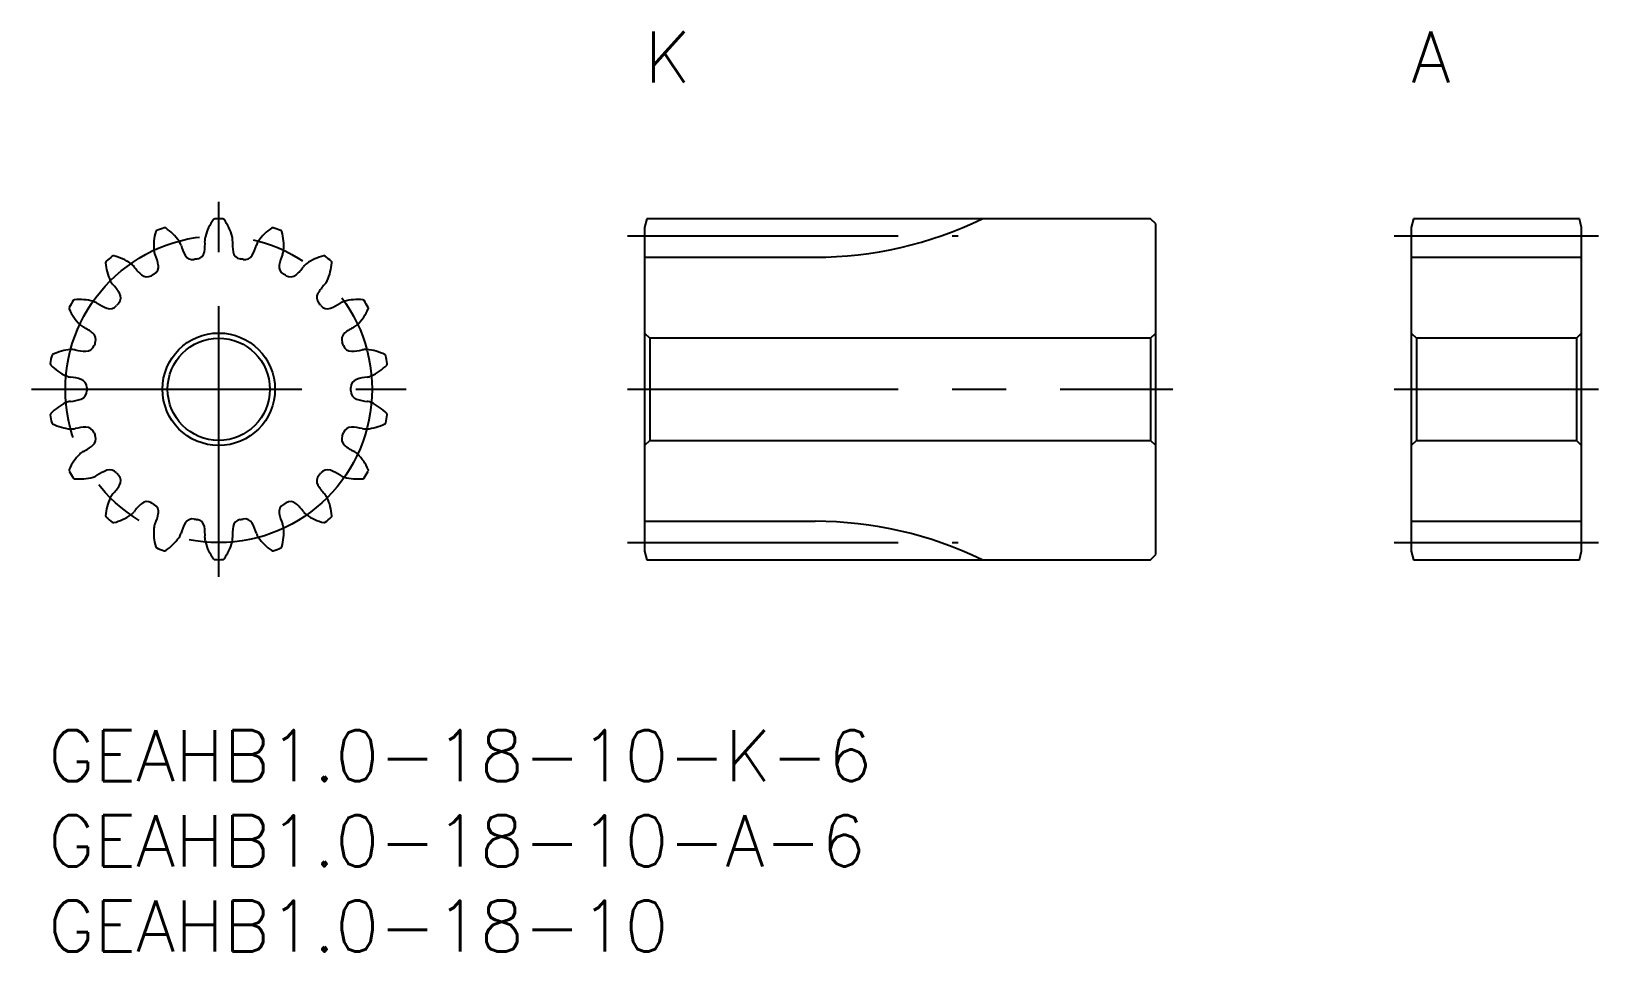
# Model space of a CAD drawing. Extents: x -1 to 91, y -13 to 41.
import ezdxf

# ---------------------------------------------------------------- set-up
doc = ezdxf.new("R2010")
doc.units = 0
doc.header["$LTSCALE"] = 0.5
doc.linetypes.add('CENTER', pattern=[50.8, 31.75, -6.35, 6.35, -6.35])
for name, color, linetype in [('MSM_CENTER', 1, 'CENTER'), ('MSM_CONTINUOUS', 7, 'CONTINUOUS'), ('MSM_PART_NUMBER', 7, 'CONTINUOUS')]:
    doc.layers.add(name, color=color, linetype=linetype)
doc.styles.get("Standard").update_dxf_attribs({"font": 'txt.shx', "height": 1, "bigfont": 'bigfont.shx'})

# ---------------------------------------------------------------- blocks, each defined once
blk = doc.blocks.new('*U3')
at = {"layer": 'MSM_PART_NUMBER'}
blk.add_text('GEAHB1.0-18-10-A-6', height=3, dxfattribs=at).set_placement((0, -8))
blk = doc.blocks.new('*U4')
at = {"layer": 'MSM_PART_NUMBER'}
blk.add_text('GEAHB1.0-18-10-K-6', height=3, dxfattribs=at).set_placement((0, -3))
blk = doc.blocks.new('*U5')
at = {"layer": 'MSM_PART_NUMBER'}
blk.add_text('K', height=3, dxfattribs=at).set_placement((35, 38))
blk = doc.blocks.new('*U6')
at = {"layer": 'MSM_PART_NUMBER'}
blk.add_text('A', height=3, dxfattribs=at).set_placement((80, 38))
blk = doc.blocks.new('*U7')
at = {"layer": 'MSM_PART_NUMBER'}
blk.add_text('GEAHB1.0-18-10', height=3, dxfattribs=at).set_placement((0, -13))

msp = doc.modelspace()

# ---------------------------------------------------------------- linework, layer by layer
at = {"layer": 'MSM_CENTER'}
for p, q in [((10, 9), (10, 31)), ((34, 29), (53.395, 29)), ((79, 29), (91, 29)), ((-1, 20), (21, 20)), ((34, 20), (66, 20)), ((79, 20), (91, 20)), ((34, 11), (53.395, 11)), ((79, 11), (91, 11))]:
    msp.add_line(p, q, dxfattribs=at)
msp.add_circle((10, 20), 9, dxfattribs=at)
at = {"layer": 'MSM_CONTINUOUS'}
for p, q in [((35.134, 30), (35, 29.5)), ((35, 29.5), (35, 10.5)), ((64.7, 30), (35.134, 30)), ((65, 29.7), (64.7, 30)), ((65, 10.3), (65, 29.7)), ((80.134, 30), (80, 29.5)), ((80, 29.5), (80, 10.5)), ((89.866, 30), (80.134, 30)), ((90, 29.5), (89.866, 30)), ((90, 10.5), (90, 29.5)), ((35, 27.75), (45, 27.75)), ((80, 27.75), (90, 27.75)), ((35, 23.3), (35.3, 23)), ((35.3, 23), (35.3, 17)), ((64.7, 23), (35.3, 23)), ((64.7, 23), (65, 23.3)), ((64.7, 23), (64.7, 17)), ((80, 23.3), (80.3, 23)), ((80.3, 23), (80.3, 17)), ((89.7, 23), (80.3, 23)), ((89.7, 23), (90, 23.3)), ((89.7, 23), (89.7, 17)), ((35.3, 17), (35, 16.7)), ((35.3, 17), (64.7, 17)), ((65, 16.7), (64.7, 17)), ((80.3, 17), (80, 16.7)), ((80.3, 17), (89.7, 17)), ((90, 16.7), (89.7, 17)), ((35, 12.25), (45, 12.25)), ((80, 12.25), (90, 12.25)), ((35, 10.5), (35.134, 10)), ((64.7, 10), (65, 10.3)), ((80, 10.5), (80.134, 10)), ((89.866, 10), (90, 10.5)), ((35.134, 10), (64.7, 10)), ((80.134, 10), (89.866, 10))]:
    msp.add_line(p, q, dxfattribs=at)
for radius in [3.3, 3]:
    msp.add_circle((10, 20), radius, dxfattribs=at)
for centre, radius, start, end in [((10, 20), 10, 108.66724, 111.33276), ((6.831, 29.379), 0.1, 56.08426, 108.66725), ((5.213, 26.973), 3, 35, 56.08428), ((12.113, 28.189), 3, 143.91572, 165), ((9.77, 29.897), 0.1, 91.33276, 143.91573), ((10, 20), 10, 88.66724, 91.33276), ((10.23, 29.897), 0.1, 36.08428, 88.66725), ((7.887, 28.189), 3, 15, 36.08428), ((14.787, 26.973), 3, 123.91572, 145), ((13.169, 29.379), 0.1, 71.33276, 123.9157), ((10, 20), 10, 68.66724, 71.33276), ((45, 50.25), 22.5, 270, 295.84193), ((9.185, 28.418), 3, 163.91572, 185), ((6.399, 29.222), 0.1, 111.33276, 163.91573), ((7.005, 28.228), 0.812, 15.96768, 35), ((6.427, 28.507), 2.769, 350.73932, 3.96928), ((10, 28.756), 0.812, 165, 184.03232), ((10, 28.756), 0.812, 355.96768, 15), ((13.573, 28.507), 2.769, 176.03072, 189.26068), ((12.995, 28.228), 0.812, 145, 164.03232), ((13.601, 29.222), 0.1, 16.08431, 68.66726), ((10.815, 28.418), 3, 355, 16.08428), ((10, 20), 10, 128.66724, 131.33276), ((3.815, 27.73), 0.1, 76.08431, 128.66725), ((3.117, 24.915), 3, 55, 76.08428), ((7.005, 28.228), 0.812, 185, 204.03232), ((3.733, 26.772), 2.769, 10.73932, 23.96928), ((10.448, 29.216), 2.769, 196.03072, 209.26068), ((8.468, 28.107), 0.5, 209.26067, 280.70166), ((10, 20), 7.75, 99.29834, 100.70166), ((8.667, 28.142), 0.5, 279.29834, 350.73931), ((11.333, 28.142), 0.5, 189.26067, 260.70166), ((10, 20), 7.75, 79.29834, 80.70166), ((11.532, 28.107), 0.5, 259.29834, 330.73931), ((9.552, 29.216), 2.769, 330.73932, 343.96928), ((16.267, 26.772), 2.769, 156.03072, 169.26068), ((12.995, 28.228), 0.812, 335.96768, 355), ((16.883, 24.915), 3, 103.91572, 125), ((16.185, 27.73), 0.1, 51.33276, 103.9157), ((10, 20), 10, 48.66724, 51.33276), ((3.462, 27.434), 0.1, 131.33276, 183.91573), ((6.355, 27.632), 3, 183.91572, 205), ((4.372, 26.707), 0.812, 35.96768, 55), ((7.269, 28.813), 2.769, 216.03072, 229.26068), ((5.788, 27.094), 0.5, 229.26067, 300.70166), ((10, 20), 7.75, 119.29834, 120.70166), ((5.963, 27.195), 0.5, 299.29834, 10.73931), ((14.037, 27.195), 0.5, 169.26067, 240.70166), ((10, 20), 7.75, 59.29834, 60.70166), ((14.212, 27.094), 0.5, 239.29834, 310.73931), ((12.731, 28.813), 2.769, 310.73932, 323.96928), ((15.628, 26.707), 0.812, 125, 144.03232), ((13.645, 27.632), 3, 335, 356.08428), ((16.538, 27.434), 0.1, 356.08431, 48.66726), ((4.372, 26.707), 0.812, 205, 224.03232), ((1.795, 24.22), 2.769, 30.73932, 43.96928), ((18.205, 24.22), 2.769, 136.03072, 149.26068), ((15.628, 26.707), 0.812, 315.96768, 335), ((10, 20), 10, 148.66724, 151.33276), ((1.544, 25.148), 0.1, 96.08428, 148.66725), ((1.851, 22.264), 3, 75, 96.08428), ((2.417, 24.378), 0.812, 55.96768, 75), ((4.419, 27.347), 2.769, 236.03072, 249.26068), ((3.616, 25.225), 0.5, 249.26067, 320.70166), ((10, 20), 7.75, 139.29834, 140.70166), ((3.746, 25.38), 0.5, 319.29834, 30.73931), ((16.254, 25.38), 0.5, 149.26067, 220.70166), ((10, 20), 7.75, 39.29834, 40.70166), ((16.384, 25.225), 0.5, 219.29834, 290.73931), ((15.581, 27.347), 2.769, 290.73932, 303.96928), ((17.583, 24.378), 0.812, 105, 124.03232), ((18.149, 22.264), 3, 83.91572, 105), ((18.456, 25.148), 0.1, 31.33276, 83.9157), ((10, 20), 10, 28.66724, 31.33276), ((1.314, 24.749), 0.1, 151.33276, 203.9157), ((3.965, 25.925), 3, 203.91572, 225), ((16.035, 25.925), 3, 315, 336.08428), ((18.686, 24.749), 0.1, 336.08431, 28.66726), ((2.417, 24.378), 0.812, 225, 244.03232), ((0.847, 21.159), 2.769, 50.73932, 63.96928), ((2.283, 22.916), 0.5, 339.29834, 50.73931), ((17.717, 22.916), 0.5, 129.26067, 200.70166), ((19.153, 21.159), 2.769, 116.03072, 129.26068), ((17.583, 24.378), 0.812, 295.96768, 315), ((1.568, 19.341), 3, 95, 116.08428), ((1.377, 21.52), 0.812, 75.96768, 95), ((2.243, 24.996), 2.769, 256.03072, 269.26068), ((2.214, 22.727), 0.5, 269.26067, 340.70166), ((10, 20), 7.75, 159.29834, 160.70166), ((10, 20), 7.75, 19.29834, 20.70166), ((17.786, 22.727), 0.5, 199.29834, 270.73931), ((17.757, 24.996), 2.769, 270.73932, 283.96928), ((18.623, 21.52), 0.812, 85, 104.03232), ((18.432, 19.341), 3, 63.91572, 85), ((0.213, 21.492), 0.1, 171.33276, 223.9157), ((10, 20), 10, 168.66724, 171.33276), ((2.302, 23.503), 3, 223.91572, 245), ((0.293, 21.945), 0.1, 116.08431, 168.66726), ((17.698, 23.503), 3, 295, 316.08428), ((19.707, 21.945), 0.1, 11.33276, 63.9157), ((10, 20), 10, 8.66724, 11.33276), ((19.787, 21.492), 0.1, 316.08431, 8.66726), ((1.377, 21.52), 0.812, 245, 264.03232), ((1.002, 17.959), 2.769, 70.73932, 83.96928), ((1.751, 20.101), 0.5, 359.29834, 70.73931), ((18.249, 20.101), 0.5, 109.26067, 180.70166), ((18.998, 17.959), 2.769, 96.03072, 109.26068), ((18.623, 21.52), 0.812, 275.96768, 295), ((1.002, 22.041), 2.769, 276.03072, 289.26068), ((1.751, 19.899), 0.5, 289.26067, 0.70166), ((10, 20), 7.75, 179.29834, 180.70166), ((10, 20), 7.75, 359.29834, 0.70166), ((18.249, 19.899), 0.5, 179.29834, 250.73931), ((18.998, 22.041), 2.769, 250.73932, 263.96928), ((0.213, 18.508), 0.1, 136.08428, 188.66725), ((10, 20), 10, 188.66724, 191.33276), ((2.302, 16.497), 3, 115, 136.08428), ((1.377, 18.48), 0.812, 95.96768, 115), ((18.623, 18.48), 0.812, 65, 84.03232), ((17.698, 16.497), 3, 43.91572, 65), ((10, 20), 10, 348.66724, 351.33276), ((19.787, 18.508), 0.1, 351.33276, 43.9157), ((0.293, 18.055), 0.1, 191.33276, 243.9157), ((1.568, 20.659), 3, 243.91572, 265), ((1.377, 18.48), 0.812, 265, 284.03232), ((2.243, 15.004), 2.769, 90.73932, 103.96928), ((2.214, 17.273), 0.5, 19.29834, 90.73931), ((17.786, 17.273), 0.5, 89.26067, 160.70166), ((17.757, 15.004), 2.769, 76.03072, 89.26068), ((18.623, 18.48), 0.812, 255.96768, 275), ((18.432, 20.659), 3, 275, 296.08429), ((19.707, 18.055), 0.1, 296.08433, 348.66726), ((0.847, 18.841), 2.769, 296.03072, 309.26068), ((2.283, 17.084), 0.5, 309.26067, 20.70166), ((10, 20), 7.75, 199.29834, 200.70166), ((17.717, 17.084), 0.5, 159.29834, 230.73931), ((10, 20), 7.75, 339.29834, 340.70166), ((19.153, 18.841), 2.769, 230.73932, 243.96928), ((3.965, 14.075), 3, 135, 156.08428), ((2.417, 15.622), 0.812, 115.96768, 135), ((17.583, 15.622), 0.812, 45, 64.03232), ((16.035, 14.075), 3, 23.91572, 45), ((1.314, 15.251), 0.1, 156.08428, 208.66725), ((10, 20), 10, 208.66724, 211.33276), ((1.544, 14.852), 0.1, 211.33276, 263.9157), ((1.851, 17.736), 3, 263.91572, 285), ((2.417, 15.622), 0.812, 285, 304.03232), ((4.419, 12.653), 2.769, 110.73932, 123.96928), ((3.616, 14.775), 0.5, 39.29834, 110.73931), ((10, 20), 7.75, 219.29834, 220.70166), ((3.746, 14.62), 0.5, 329.26067, 40.70166), ((16.254, 14.62), 0.5, 139.29834, 210.73931), ((10, 20), 7.75, 319.29834, 320.70166), ((16.384, 14.775), 0.5, 69.26067, 140.70166), ((15.581, 12.653), 2.769, 56.03072, 69.26068), ((17.583, 15.622), 0.812, 235.96768, 255), ((18.149, 17.736), 3, 255, 276.08428), ((18.456, 14.852), 0.1, 276.08431, 328.66726), ((10, 20), 10, 328.66724, 331.33276), ((18.686, 15.251), 0.1, 331.33276, 23.9157), ((4.372, 13.293), 0.812, 135.96768, 155), ((1.795, 15.78), 2.769, 316.03072, 329.26068), ((18.205, 15.78), 2.769, 210.73932, 223.96928), ((15.628, 13.293), 0.812, 25, 44.03232), ((6.355, 12.368), 3, 155, 176.08428), ((7.269, 11.187), 2.769, 130.73932, 143.96928), ((5.788, 12.906), 0.5, 59.29834, 130.73931), ((10, 20), 7.75, 239.29834, 240.70166), ((5.963, 12.805), 0.5, 349.26067, 60.70166), ((14.037, 12.805), 0.5, 119.29834, 190.73931), ((10, 20), 7.75, 299.29834, 300.70166), ((14.212, 12.906), 0.5, 49.26067, 120.70166), ((12.731, 11.187), 2.769, 36.03072, 49.26068), ((13.645, 12.368), 3, 3.91572, 25), ((3.462, 12.566), 0.1, 176.08428, 228.66726), ((10, 20), 10, 228.66724, 231.33276), ((3.815, 12.27), 0.1, 231.33276, 283.9157), ((3.117, 15.085), 3, 283.91572, 305), ((4.372, 13.293), 0.812, 305, 324.03232), ((7.005, 11.772), 0.812, 155.96768, 175), ((3.733, 13.228), 2.769, 336.03072, 349.26068), ((10.448, 10.784), 2.769, 150.73932, 163.96928), ((8.468, 11.893), 0.5, 79.29834, 150.73931), ((10, 20), 7.75, 259.29834, 260.70166), ((8.667, 11.858), 0.5, 9.26067, 80.70166), ((11.333, 11.858), 0.5, 99.29834, 170.73931), ((10, 20), 7.75, 279.29834, 280.70166), ((11.532, 11.893), 0.5, 29.26067, 100.70166), ((9.552, 10.784), 2.769, 16.03072, 29.26068), ((16.267, 13.228), 2.769, 190.73932, 203.96928), ((12.995, 11.772), 0.812, 5, 24.03232), ((15.628, 13.293), 0.812, 215.96768, 235), ((16.883, 15.085), 3, 235, 256.08428), ((16.185, 12.27), 0.1, 256.08431, 308.66726), ((10, 20), 10, 308.66724, 311.33276), ((16.538, 12.566), 0.1, 311.33276, 3.9157), ((45, -10.25), 22.5, 64.15807, 90), ((9.185, 11.582), 3, 175, 196.08428), ((5.213, 13.027), 3, 303.91572, 325), ((7.005, 11.772), 0.812, 325, 344.03232), ((6.427, 11.493), 2.769, 356.03072, 9.26068), ((10, 11.244), 0.812, 175.96768, 195), ((10, 11.244), 0.812, 345, 4.03232), ((13.573, 11.493), 2.769, 170.73932, 183.96928), ((12.995, 11.772), 0.812, 195.96768, 215), ((14.787, 13.027), 3, 215, 236.08428), ((10.815, 11.582), 3, 343.91572, 5), ((6.399, 10.778), 0.1, 196.08431, 248.66726), ((10, 20), 10, 248.66724, 251.33276), ((6.831, 10.621), 0.1, 251.33276, 303.9157), ((12.113, 11.811), 3, 195, 216.08428), ((7.887, 11.811), 3, 323.91572, 345), ((13.169, 10.621), 0.1, 236.08431, 288.66726), ((10, 20), 10, 288.66724, 291.33276), ((13.601, 10.778), 0.1, 291.33276, 343.9157), ((9.77, 10.103), 0.1, 216.08426, 268.66726), ((10, 20), 10, 268.66724, 271.33276), ((10.23, 10.103), 0.1, 271.33276, 323.91573)]:
    msp.add_arc(centre, radius, start, end, dxfattribs=at)

# ---------------------------------------------------------------- block references
for name in ['*U5', '*U6', '*U4', '*U3', '*U7']:
    msp.add_blockref(name, (0, 0), dxfattribs=at)

doc.saveas('drawing.dxf')
